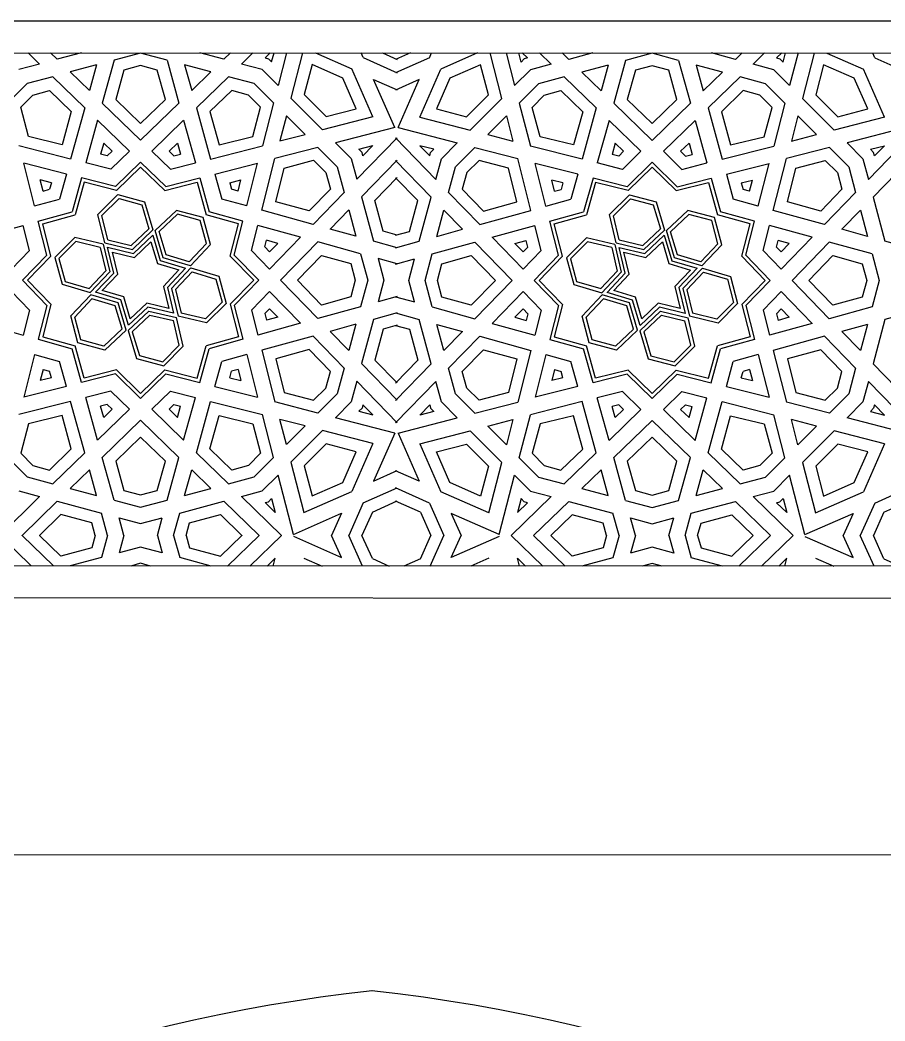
# Model space of a CAD drawing. Header units: inches. Extents: x 13054 to 48691, y 5623 to 20391.
# Drawn here: x 48401.48 to 48414.96, y 18873.44 to 18889.05 of the extents above; entities that cross this region are included whole.
import ezdxf

# ---------------------------------------------------------------- set-up
doc = ezdxf.new("R2010")
doc.units = ezdxf.units.IN
doc.header["$MEASUREMENT"] = 0

msp = doc.modelspace()

# ---------------------------------------------------------------- linework, layer by layer
at = {"transparency": 33554483}
for p, q in [((48359.01, 18889.046), (48454.949, 18889.021)), ((48359.51, 18888.546), (48454.449, 18888.521)), ((48401.604, 18888.535), (48401.784, 18888.36)), ((48401.955, 18888.535), (48402.058, 18888.434)), ((48402.434, 18888.534), (48402.058, 18888.434)), ((48402.945, 18888.419), (48402.76, 18887.752)), ((48403.358, 18888.529), (48402.945, 18888.419)), ((48403.77, 18888.419), (48403.358, 18888.529)), ((48403.77, 18888.419), (48403.955, 18887.752)), ((48404.657, 18888.434), (48404.283, 18888.534)), ((48404.76, 18888.534), (48404.657, 18888.434)), ((48405.11, 18888.534), (48404.932, 18888.36)), ((48405.38, 18888.534), (48405.3, 18888.456)), ((48405.3, 18888.456), (48405.351, 18888.442)), ((48405.351, 18888.442), (48405.401, 18888.392)), ((48405.401, 18888.392), (48405.438, 18888.534)), ((48405.632, 18888.534), (48405.501, 18888.027)), ((48405.884, 18888.534), (48405.701, 18887.827)), ((48406.082, 18888.534), (48406.652, 18888.283)), ((48406.829, 18888.461), (48406.797, 18888.533)), ((48406.829, 18888.461), (48407.358, 18888.224)), ((48407.127, 18888.533), (48407.358, 18888.43)), ((48407.568, 18888.533), (48407.332, 18888.428)), ((48407.861, 18888.458), (48407.332, 18888.222)), ((48407.861, 18888.458), (48407.894, 18888.533)), ((48408.611, 18888.533), (48408.039, 18888.281)), ((48408.989, 18887.825), (48408.806, 18888.533)), ((48409.058, 18888.533), (48409.189, 18888.025)), ((48409.289, 18888.39), (48409.252, 18888.533)), ((48409.339, 18888.44), (48409.289, 18888.39)), ((48409.309, 18888.533), (48409.39, 18888.454)), ((48409.39, 18888.454), (48409.339, 18888.44)), ((48409.579, 18888.533), (48409.759, 18888.358)), ((48409.929, 18888.532), (48410.033, 18888.432)), ((48410.409, 18888.532), (48410.033, 18888.432)), ((48410.92, 18888.417), (48410.735, 18887.749)), ((48411.332, 18888.527), (48410.92, 18888.417)), ((48411.745, 18888.417), (48411.332, 18888.527)), ((48411.745, 18888.417), (48411.93, 18887.749)), ((48412.632, 18888.432), (48412.258, 18888.532)), ((48412.735, 18888.532), (48412.632, 18888.432)), ((48413.085, 18888.532), (48412.906, 18888.358)), ((48413.354, 18888.532), (48413.274, 18888.454)), ((48413.274, 18888.454), (48413.326, 18888.44)), ((48413.326, 18888.44), (48413.376, 18888.39)), ((48413.376, 18888.39), (48413.413, 18888.532)), ((48413.607, 18888.532), (48413.475, 18888.025)), ((48413.859, 18888.531), (48413.676, 18887.825)), ((48414.057, 18888.531), (48414.626, 18888.281)), ((48414.804, 18888.458), (48414.771, 18888.531)), ((48414.804, 18888.458), (48415.332, 18888.222)), ((48401.784, 18888.36), (48401.461, 18888.274)), ((48402.672, 18888.345), (48402.262, 18888.236)), ((48402.262, 18888.236), (48402.561, 18887.945)), ((48402.672, 18888.345), (48402.561, 18887.945)), ((48403.098, 18888.265), (48402.971, 18887.809)), ((48403.358, 18888.335), (48403.098, 18888.265)), ((48403.618, 18888.265), (48403.358, 18888.335)), ((48403.744, 18887.809), (48403.618, 18888.265)), ((48404.453, 18888.236), (48404.044, 18888.345)), ((48404.044, 18888.345), (48404.155, 18887.945)), ((48404.453, 18888.236), (48404.155, 18887.945)), ((48405.254, 18888.274), (48404.932, 18888.36)), ((48405.501, 18888.027), (48405.254, 18888.274)), ((48406.031, 18888.351), (48405.91, 18887.884)), ((48406.509, 18888.141), (48406.031, 18888.351)), ((48406.98, 18887.536), (48406.652, 18888.283)), ((48407.71, 18887.534), (48408.039, 18888.281)), ((48408.659, 18888.349), (48408.181, 18888.138)), ((48408.78, 18887.882), (48408.659, 18888.349)), ((48409.436, 18888.272), (48409.189, 18888.025)), ((48409.759, 18888.358), (48409.436, 18888.272)), ((48410.646, 18888.343), (48410.237, 18888.234)), ((48410.237, 18888.234), (48410.536, 18887.943)), ((48410.646, 18888.343), (48410.536, 18887.943)), ((48411.072, 18888.263), (48410.946, 18887.807)), ((48411.332, 18888.333), (48411.072, 18888.263)), ((48411.593, 18888.263), (48411.332, 18888.333)), ((48411.719, 18887.807), (48411.593, 18888.263)), ((48412.428, 18888.234), (48412.019, 18888.343)), ((48412.019, 18888.343), (48412.129, 18887.943)), ((48412.428, 18888.234), (48412.129, 18887.943)), ((48413.229, 18888.272), (48412.906, 18888.358)), ((48413.475, 18888.025), (48413.229, 18888.272)), ((48414.005, 18888.349), (48413.884, 18887.882)), ((48414.484, 18888.138), (48414.005, 18888.349)), ((48414.955, 18887.534), (48414.626, 18888.281)), ((48401.988, 18888.162), (48401.588, 18888.055)), ((48401.988, 18888.162), (48402.487, 18887.677)), ((48404.728, 18888.162), (48404.229, 18887.677)), ((48405.128, 18888.055), (48404.728, 18888.162)), ((48406.72, 18887.662), (48406.509, 18888.141)), ((48406.99, 18888.121), (48407.358, 18887.957)), ((48407.32, 18887.371), (48406.99, 18888.121)), ((48407.701, 18888.119), (48407.332, 18887.955)), ((48407.371, 18887.369), (48407.701, 18888.119)), ((48408.181, 18888.138), (48407.971, 18887.66)), ((48409.962, 18888.16), (48409.562, 18888.053)), ((48409.962, 18888.16), (48410.461, 18887.675)), ((48412.703, 18888.16), (48412.204, 18887.675)), ((48413.102, 18888.053), (48412.703, 18888.16)), ((48414.694, 18887.66), (48414.484, 18888.138)), ((48401.588, 18888.055), (48401.286, 18887.753)), ((48401.677, 18887.877), (48401.936, 18887.949)), ((48401.936, 18887.949), (48402.277, 18887.62)), ((48404.779, 18887.949), (48404.439, 18887.62)), ((48405.039, 18887.877), (48404.779, 18887.949)), ((48405.43, 18887.753), (48405.128, 18888.055)), ((48409.562, 18888.053), (48409.26, 18887.751)), ((48409.651, 18887.875), (48409.911, 18887.947)), ((48409.911, 18887.947), (48410.251, 18887.617)), ((48412.754, 18887.947), (48412.414, 18887.617)), ((48413.014, 18887.875), (48412.754, 18887.947)), ((48413.404, 18887.751), (48413.102, 18888.053)), ((48401.488, 18887.685), (48401.677, 18887.877)), ((48402.971, 18887.809), (48403.358, 18887.433)), ((48403.358, 18887.433), (48403.744, 18887.809)), ((48405.228, 18887.685), (48405.039, 18887.877)), ((48406.196, 18887.332), (48405.701, 18887.827)), ((48405.91, 18887.884), (48406.252, 18887.541)), ((48408.438, 18887.539), (48408.78, 18887.882)), ((48408.495, 18887.33), (48408.989, 18887.825)), ((48409.462, 18887.683), (48409.651, 18887.875)), ((48410.946, 18887.807), (48411.332, 18887.431)), ((48411.332, 18887.431), (48411.719, 18887.807)), ((48413.203, 18887.683), (48413.014, 18887.875)), ((48414.17, 18887.33), (48413.676, 18887.825)), ((48413.884, 18887.882), (48414.227, 18887.539)), ((48401.61, 18887.228), (48401.488, 18887.685)), ((48402.277, 18887.62), (48402.134, 18887.1)), ((48402.487, 18887.677), (48402.265, 18886.879)), ((48402.76, 18887.752), (48403.358, 18887.171)), ((48403.955, 18887.752), (48403.358, 18887.171)), ((48404.229, 18887.677), (48404.45, 18886.879)), ((48404.439, 18887.62), (48404.582, 18887.1)), ((48405.106, 18887.228), (48405.228, 18887.685)), ((48405.43, 18887.753), (48405.256, 18887.083)), ((48406.252, 18887.541), (48406.72, 18887.662)), ((48407.971, 18887.66), (48408.438, 18887.539)), ((48409.26, 18887.751), (48409.434, 18887.081)), ((48409.585, 18887.226), (48409.462, 18887.683)), ((48410.251, 18887.617), (48410.108, 18887.098)), ((48410.461, 18887.675), (48410.24, 18886.877)), ((48410.735, 18887.749), (48411.332, 18887.169)), ((48411.93, 18887.749), (48411.332, 18887.169)), ((48412.204, 18887.675), (48412.425, 18886.877)), ((48412.414, 18887.617), (48412.557, 18887.098)), ((48413.08, 18887.226), (48413.203, 18887.683)), ((48413.404, 18887.751), (48413.231, 18887.081)), ((48414.227, 18887.539), (48414.694, 18887.66)), ((48402.686, 18887.483), (48402.502, 18886.819)), ((48402.686, 18887.483), (48403.183, 18887.001)), ((48404.029, 18887.483), (48403.533, 18887.001)), ((48404.029, 18887.483), (48404.213, 18886.819)), ((48405.63, 18887.553), (48405.528, 18887.16)), ((48405.921, 18887.261), (48405.63, 18887.553)), ((48406.98, 18887.536), (48406.196, 18887.332)), ((48407.71, 18887.534), (48408.495, 18887.33)), ((48408.769, 18887.259), (48409.06, 18887.551)), ((48409.06, 18887.551), (48409.162, 18887.158)), ((48410.661, 18887.481), (48410.477, 18886.817)), ((48410.661, 18887.481), (48411.157, 18886.999)), ((48412.004, 18887.481), (48411.508, 18886.999)), ((48412.004, 18887.481), (48412.188, 18886.817)), ((48413.605, 18887.551), (48413.503, 18887.158)), ((48413.896, 18887.259), (48413.605, 18887.551)), ((48414.955, 18887.534), (48414.17, 18887.33)), ((48407.32, 18887.371), (48406.396, 18887.132)), ((48407.371, 18887.369), (48408.294, 18887.13)), ((48415.294, 18887.369), (48414.371, 18887.13)), ((48402.134, 18887.1), (48401.61, 18887.228)), ((48404.582, 18887.1), (48405.106, 18887.228)), ((48405.528, 18887.16), (48405.921, 18887.261)), ((48407.358, 18887.21), (48406.729, 18886.563)), ((48407.332, 18887.208), (48407.961, 18886.561)), ((48408.769, 18887.259), (48409.162, 18887.158)), ((48410.108, 18887.098), (48409.585, 18887.226)), ((48412.557, 18887.098), (48413.08, 18887.226)), ((48413.503, 18887.158), (48413.896, 18887.259)), ((48415.332, 18887.208), (48414.704, 18886.561)), ((48402.265, 18886.879), (48401.459, 18887.083)), ((48402.783, 18887.128), (48402.734, 18886.954)), ((48402.783, 18887.128), (48402.913, 18887.001)), ((48402.913, 18887.001), (48402.838, 18886.928)), ((48403.183, 18887.001), (48402.894, 18886.72)), ((48403.533, 18887.001), (48403.822, 18886.72)), ((48403.933, 18887.128), (48403.802, 18887.001)), ((48403.802, 18887.001), (48403.877, 18886.928)), ((48403.933, 18887.128), (48403.981, 18886.954)), ((48404.45, 18886.879), (48405.256, 18887.083)), ((48406.122, 18887.061), (48405.451, 18886.888)), ((48406.122, 18887.061), (48406.424, 18886.759)), ((48406.396, 18887.132), (48406.642, 18886.886)), ((48406.761, 18887.033), (48406.978, 18887.089)), ((48406.811, 18886.983), (48406.761, 18887.033)), ((48406.825, 18886.931), (48406.811, 18886.983)), ((48406.978, 18887.089), (48406.825, 18886.931)), ((48407.929, 18887.031), (48407.712, 18887.087)), ((48407.712, 18887.087), (48407.866, 18886.929)), ((48407.866, 18886.929), (48407.879, 18886.981)), ((48407.879, 18886.981), (48407.929, 18887.031)), ((48408.048, 18886.883), (48408.294, 18887.13)), ((48408.267, 18886.757), (48408.569, 18887.059)), ((48408.569, 18887.059), (48409.239, 18886.885)), ((48410.24, 18886.877), (48409.434, 18887.081)), ((48410.757, 18887.126), (48410.709, 18886.952)), ((48410.757, 18887.126), (48410.888, 18886.999)), ((48410.888, 18886.999), (48410.813, 18886.926)), ((48411.157, 18886.999), (48410.869, 18886.718)), ((48411.508, 18886.999), (48411.796, 18886.718)), ((48411.908, 18887.126), (48411.777, 18886.999)), ((48411.777, 18886.999), (48411.852, 18886.926)), ((48411.908, 18887.126), (48411.956, 18886.952)), ((48412.425, 18886.877), (48413.231, 18887.081)), ((48414.096, 18887.059), (48413.426, 18886.885)), ((48414.096, 18887.059), (48414.398, 18886.757)), ((48414.371, 18887.13), (48414.617, 18886.883)), ((48414.736, 18887.031), (48414.953, 18887.087)), ((48414.786, 18886.981), (48414.736, 18887.031)), ((48414.799, 18886.929), (48414.786, 18886.981)), ((48414.953, 18887.087), (48414.799, 18886.929)), ((48402.838, 18886.928), (48402.734, 18886.954)), ((48403.358, 18886.831), (48402.966, 18886.45)), ((48403.358, 18886.831), (48403.749, 18886.45)), ((48403.877, 18886.928), (48403.981, 18886.954)), ((48405.248, 18886.081), (48405.451, 18886.888)), ((48405.596, 18886.737), (48406.054, 18886.859)), ((48406.054, 18886.859), (48406.246, 18886.67)), ((48406.642, 18886.886), (48406.729, 18886.563)), ((48407.358, 18886.86), (48406.802, 18886.289)), ((48407.332, 18886.858), (48407.888, 18886.286)), ((48407.961, 18886.561), (48408.048, 18886.883)), ((48408.636, 18886.857), (48408.444, 18886.668)), ((48409.094, 18886.735), (48408.636, 18886.857)), ((48409.443, 18886.079), (48409.239, 18886.885)), ((48410.813, 18886.926), (48410.709, 18886.952)), ((48411.332, 18886.829), (48410.941, 18886.448)), ((48411.332, 18886.829), (48411.724, 18886.448)), ((48411.852, 18886.926), (48411.956, 18886.952)), ((48413.222, 18886.079), (48413.426, 18886.885)), ((48413.571, 18886.735), (48414.029, 18886.857)), ((48414.029, 18886.857), (48414.221, 18886.668)), ((48414.617, 18886.883), (48414.704, 18886.561)), ((48415.332, 18886.858), (48414.777, 18886.286)), ((48401.703, 18886.147), (48401.535, 18886.812)), ((48402.2, 18886.644), (48401.535, 18886.812)), ((48402.894, 18886.72), (48402.502, 18886.819)), ((48403.358, 18886.752), (48402.983, 18886.388)), ((48403.358, 18886.752), (48403.733, 18886.388)), ((48403.822, 18886.72), (48404.213, 18886.819)), ((48404.515, 18886.644), (48405.18, 18886.812)), ((48405.012, 18886.147), (48405.18, 18886.812)), ((48405.468, 18886.213), (48405.596, 18886.737)), ((48406.246, 18886.67), (48406.318, 18886.411)), ((48406.424, 18886.759), (48406.531, 18886.359)), ((48408.159, 18886.357), (48408.267, 18886.757)), ((48408.444, 18886.668), (48408.373, 18886.409)), ((48409.222, 18886.211), (48409.094, 18886.735)), ((48409.678, 18886.145), (48409.51, 18886.81)), ((48410.175, 18886.642), (48409.51, 18886.81)), ((48410.869, 18886.718), (48410.477, 18886.817)), ((48411.332, 18886.75), (48410.958, 18886.386)), ((48411.332, 18886.75), (48411.707, 18886.386)), ((48411.796, 18886.718), (48412.188, 18886.817)), ((48412.49, 18886.642), (48413.155, 18886.81)), ((48412.987, 18886.145), (48413.155, 18886.81)), ((48413.443, 18886.211), (48413.571, 18886.735)), ((48414.221, 18886.668), (48414.292, 18886.409)), ((48414.398, 18886.757), (48414.505, 18886.357)), ((48401.838, 18886.379), (48401.794, 18886.553)), ((48401.968, 18886.509), (48401.794, 18886.553)), ((48402.2, 18886.644), (48402.092, 18886.255)), ((48402.437, 18886.584), (48402.291, 18886.056)), ((48402.477, 18886.516), (48402.337, 18886.01)), ((48402.966, 18886.45), (48402.437, 18886.584)), ((48402.983, 18886.388), (48402.477, 18886.516)), ((48403.733, 18886.388), (48404.239, 18886.516)), ((48403.749, 18886.45), (48404.279, 18886.584)), ((48404.239, 18886.516), (48404.379, 18886.01)), ((48404.279, 18886.584), (48404.425, 18886.056)), ((48404.515, 18886.644), (48404.623, 18886.255)), ((48404.748, 18886.509), (48404.921, 18886.553)), ((48404.877, 18886.379), (48404.921, 18886.553)), ((48407.011, 18886.234), (48407.358, 18886.591)), ((48407.679, 18886.232), (48407.332, 18886.588)), ((48409.813, 18886.377), (48409.769, 18886.551)), ((48409.943, 18886.507), (48409.769, 18886.551)), ((48410.175, 18886.642), (48410.067, 18886.252)), ((48410.412, 18886.582), (48410.265, 18886.054)), ((48410.451, 18886.514), (48410.311, 18886.008)), ((48410.941, 18886.448), (48410.412, 18886.582)), ((48410.958, 18886.386), (48410.451, 18886.514)), ((48411.707, 18886.386), (48412.214, 18886.514)), ((48411.724, 18886.448), (48412.253, 18886.582)), ((48412.214, 18886.514), (48412.354, 18886.008)), ((48412.253, 18886.582), (48412.399, 18886.054)), ((48412.49, 18886.642), (48412.598, 18886.252)), ((48412.722, 18886.507), (48412.896, 18886.551)), ((48412.852, 18886.377), (48412.896, 18886.551)), ((48401.838, 18886.379), (48401.94, 18886.407)), ((48401.968, 18886.509), (48401.94, 18886.407)), ((48404.748, 18886.509), (48404.776, 18886.407)), ((48404.877, 18886.379), (48404.776, 18886.407)), ((48406.318, 18886.411), (48405.988, 18886.07)), ((48406.531, 18886.359), (48406.046, 18885.86)), ((48408.159, 18886.357), (48408.644, 18885.858)), ((48408.373, 18886.409), (48408.702, 18886.068)), ((48409.813, 18886.377), (48409.915, 18886.405)), ((48409.943, 18886.507), (48409.915, 18886.405)), ((48412.722, 18886.507), (48412.75, 18886.405)), ((48412.852, 18886.377), (48412.75, 18886.405)), ((48414.292, 18886.409), (48413.963, 18886.068)), ((48414.505, 18886.357), (48414.021, 18885.858)), ((48401.703, 18886.147), (48402.092, 18886.255)), ((48402.693, 18886.015), (48403.004, 18886.325)), ((48402.755, 18885.997), (48403.021, 18886.262)), ((48403.004, 18886.325), (48403.421, 18886.212)), ((48403.021, 18886.262), (48403.376, 18886.166)), ((48403.421, 18886.212), (48403.551, 18885.774)), ((48405.012, 18886.147), (48404.623, 18886.255)), ((48405.988, 18886.07), (48405.468, 18886.213)), ((48406.802, 18886.289), (48406.987, 18885.6)), ((48407.141, 18885.752), (48407.011, 18886.234)), ((48407.55, 18885.75), (48407.679, 18886.232)), ((48407.703, 18885.598), (48407.888, 18886.286)), ((48408.702, 18886.068), (48409.222, 18886.211)), ((48409.678, 18886.145), (48410.067, 18886.252)), ((48410.667, 18886.013), (48410.979, 18886.323)), ((48410.729, 18885.995), (48410.995, 18886.26)), ((48410.979, 18886.323), (48411.395, 18886.21)), ((48410.995, 18886.26), (48411.35, 18886.163)), ((48411.395, 18886.21), (48411.526, 18885.772)), ((48412.987, 18886.145), (48412.598, 18886.252)), ((48413.963, 18886.068), (48413.443, 18886.211)), ((48414.777, 18886.286), (48414.962, 18885.598)), ((48401.763, 18885.91), (48402.291, 18886.056)), ((48403.376, 18886.166), (48403.487, 18885.791)), ((48403.915, 18886.079), (48403.583, 18885.765)), ((48404.332, 18885.969), (48403.915, 18886.079)), ((48404.953, 18885.91), (48404.425, 18886.056)), ((48406.046, 18885.86), (48405.248, 18886.081)), ((48406.604, 18886.085), (48406.314, 18885.786)), ((48406.604, 18886.085), (48406.714, 18885.675)), ((48407.976, 18885.673), (48408.086, 18886.083)), ((48408.086, 18886.083), (48408.376, 18885.784)), ((48408.644, 18885.858), (48409.443, 18886.079)), ((48409.738, 18885.908), (48410.265, 18886.054)), ((48411.35, 18886.163), (48411.462, 18885.789)), ((48411.889, 18886.077), (48411.558, 18885.763)), ((48412.306, 18885.967), (48411.889, 18886.077)), ((48412.927, 18885.908), (48412.399, 18886.054)), ((48414.021, 18885.858), (48413.222, 18886.079)), ((48414.579, 18886.083), (48414.289, 18885.784)), ((48414.579, 18886.083), (48414.689, 18885.673)), ((48401.897, 18885.381), (48401.763, 18885.91)), ((48401.831, 18885.87), (48402.337, 18886.01)), ((48402.798, 18885.572), (48402.693, 18886.015)), ((48402.845, 18885.619), (48402.755, 18885.997)), ((48403.931, 18886.017), (48403.647, 18885.748)), ((48404.286, 18885.923), (48403.931, 18886.017)), ((48404.384, 18885.561), (48404.286, 18885.923)), ((48404.447, 18885.545), (48404.332, 18885.969)), ((48404.884, 18885.87), (48404.379, 18886.01)), ((48404.819, 18885.381), (48404.953, 18885.91)), ((48409.871, 18885.379), (48409.738, 18885.908)), ((48409.806, 18885.868), (48410.311, 18886.008)), ((48410.773, 18885.57), (48410.667, 18886.013)), ((48410.82, 18885.617), (48410.729, 18885.995)), ((48411.905, 18886.015), (48411.621, 18885.746)), ((48412.261, 18885.921), (48411.905, 18886.015)), ((48412.359, 18885.558), (48412.261, 18885.921)), ((48412.421, 18885.543), (48412.306, 18885.967)), ((48412.859, 18885.868), (48412.354, 18886.008)), ((48412.793, 18885.379), (48412.927, 18885.908)), ((48400.864, 18885.661), (48401.528, 18885.845)), ((48401.627, 18885.453), (48401.528, 18885.845)), ((48401.959, 18885.364), (48401.831, 18885.87)), ((48403.213, 18885.531), (48403.487, 18885.791)), ((48403.229, 18885.469), (48403.551, 18885.774)), ((48403.709, 18885.341), (48403.583, 18885.765)), ((48403.755, 18885.386), (48403.647, 18885.748)), ((48404.756, 18885.364), (48404.884, 18885.87)), ((48405.089, 18885.453), (48405.188, 18885.845)), ((48405.852, 18885.661), (48405.188, 18885.845)), ((48406.714, 18885.675), (48406.314, 18885.786)), ((48407.358, 18885.692), (48407.141, 18885.752)), ((48407.332, 18885.69), (48407.55, 18885.75)), ((48407.976, 18885.673), (48408.376, 18885.784)), ((48408.838, 18885.659), (48409.502, 18885.843)), ((48409.601, 18885.451), (48409.502, 18885.843)), ((48409.934, 18885.362), (48409.806, 18885.868)), ((48411.187, 18885.529), (48411.462, 18885.789)), ((48411.204, 18885.467), (48411.526, 18885.772)), ((48411.684, 18885.339), (48411.558, 18885.763)), ((48411.729, 18885.384), (48411.621, 18885.746)), ((48412.731, 18885.362), (48412.859, 18885.868)), ((48413.064, 18885.451), (48413.163, 18885.843)), ((48413.827, 18885.659), (48413.163, 18885.843)), ((48414.689, 18885.673), (48414.289, 18885.784)), ((48402.332, 18885.654), (48402.022, 18885.343)), ((48402.35, 18885.592), (48402.085, 18885.326)), ((48402.775, 18885.549), (48402.332, 18885.654)), ((48402.728, 18885.502), (48402.35, 18885.592)), ((48402.845, 18885.619), (48403.213, 18885.531)), ((48403.246, 18885.408), (48403.546, 18885.692)), ((48403.262, 18885.346), (48403.518, 18885.588)), ((48403.518, 18885.588), (48403.619, 18885.25)), ((48403.546, 18885.692), (48403.664, 18885.295)), ((48405.297, 18885.509), (48405.323, 18885.612)), ((48405.496, 18885.564), (48405.323, 18885.612)), ((48405.852, 18885.661), (48405.369, 18885.164)), ((48406.12, 18885.586), (48405.54, 18884.989)), ((48406.787, 18885.402), (48406.12, 18885.586)), ((48407.358, 18885.497), (48406.987, 18885.6)), ((48407.332, 18885.495), (48407.703, 18885.598)), ((48407.903, 18885.399), (48408.57, 18885.584)), ((48408.57, 18885.584), (48409.151, 18884.987)), ((48408.838, 18885.659), (48409.321, 18885.162)), ((48409.194, 18885.562), (48409.367, 18885.61)), ((48409.394, 18885.507), (48409.367, 18885.61)), ((48410.307, 18885.652), (48409.997, 18885.341)), ((48410.324, 18885.59), (48410.06, 18885.324)), ((48410.749, 18885.547), (48410.307, 18885.652)), ((48410.703, 18885.5), (48410.324, 18885.59)), ((48410.82, 18885.617), (48411.187, 18885.529)), ((48411.22, 18885.405), (48411.521, 18885.69)), ((48411.237, 18885.344), (48411.493, 18885.586)), ((48411.493, 18885.586), (48411.593, 18885.248)), ((48411.521, 18885.69), (48411.639, 18885.293)), ((48413.271, 18885.507), (48413.298, 18885.61)), ((48413.471, 18885.562), (48413.298, 18885.61)), ((48413.827, 18885.659), (48413.344, 18885.162)), ((48414.095, 18885.584), (48413.514, 18884.987)), ((48414.762, 18885.399), (48414.095, 18885.584)), ((48415.332, 18885.495), (48414.962, 18885.598)), ((48401.346, 18885.164), (48401.627, 18885.453)), ((48402.728, 18885.502), (48402.816, 18885.134)), ((48402.775, 18885.549), (48402.878, 18885.118)), ((48402.798, 18885.572), (48403.229, 18885.469)), ((48402.843, 18885.503), (48403.246, 18885.408)), ((48402.939, 18885.101), (48402.843, 18885.503)), ((48402.92, 18885.427), (48403.262, 18885.346)), ((48403.001, 18885.085), (48402.92, 18885.427)), ((48404.117, 18885.278), (48404.384, 18885.561)), ((48404.134, 18885.214), (48404.447, 18885.545)), ((48405.369, 18885.164), (48405.089, 18885.453)), ((48405.369, 18885.434), (48405.297, 18885.509)), ((48405.496, 18885.564), (48405.369, 18885.434)), ((48409.194, 18885.562), (48409.321, 18885.432)), ((48409.321, 18885.432), (48409.394, 18885.507)), ((48409.321, 18885.162), (48409.601, 18885.451)), ((48410.703, 18885.5), (48410.79, 18885.132)), ((48410.749, 18885.547), (48410.852, 18885.116)), ((48410.773, 18885.57), (48411.204, 18885.467)), ((48410.818, 18885.501), (48411.22, 18885.405)), ((48410.914, 18885.099), (48410.818, 18885.501)), ((48410.894, 18885.425), (48411.237, 18885.344)), ((48410.976, 18885.083), (48410.894, 18885.425)), ((48412.092, 18885.276), (48412.359, 18885.558)), ((48412.109, 18885.212), (48412.421, 18885.543)), ((48413.344, 18885.162), (48413.064, 18885.451)), ((48413.344, 18885.432), (48413.271, 18885.507)), ((48413.471, 18885.562), (48413.344, 18885.432)), ((48401.516, 18884.989), (48401.897, 18885.381)), ((48401.595, 18884.989), (48401.959, 18885.364)), ((48402.022, 18885.343), (48402.135, 18884.926)), ((48402.085, 18885.326), (48402.181, 18884.971)), ((48403.664, 18885.295), (48404.06, 18885.177)), ((48404.134, 18885.214), (48403.709, 18885.341)), ((48404.117, 18885.278), (48403.755, 18885.386)), ((48405.121, 18884.989), (48404.756, 18885.364)), ((48405.199, 18884.989), (48404.819, 18885.381)), ((48405.802, 18884.989), (48406.177, 18885.376)), ((48406.177, 18885.376), (48406.634, 18885.249)), ((48406.787, 18885.402), (48406.898, 18884.989)), ((48407.06, 18885.326), (48407.151, 18884.989)), ((48407.358, 18885.244), (48407.06, 18885.326)), ((48407.332, 18885.241), (48407.63, 18885.324)), ((48407.54, 18884.987), (48407.63, 18885.324)), ((48407.792, 18884.987), (48407.903, 18885.399)), ((48408.056, 18885.247), (48408.513, 18885.374)), ((48408.513, 18885.374), (48408.889, 18884.987)), ((48409.491, 18884.987), (48409.871, 18885.379)), ((48409.57, 18884.987), (48409.934, 18885.362)), ((48409.997, 18885.341), (48410.11, 18884.924)), ((48410.06, 18885.324), (48410.156, 18884.969)), ((48411.639, 18885.293), (48412.035, 18885.175)), ((48412.109, 18885.212), (48411.684, 18885.339)), ((48412.092, 18885.276), (48411.729, 18885.384)), ((48413.095, 18884.987), (48412.731, 18885.362)), ((48413.174, 18884.987), (48412.793, 18885.379)), ((48413.776, 18884.987), (48414.152, 18885.374)), ((48414.152, 18885.374), (48414.608, 18885.247)), ((48414.762, 18885.399), (48414.873, 18884.987)), ((48402.816, 18885.134), (48402.556, 18884.86)), ((48402.878, 18885.118), (48402.573, 18884.796)), ((48403.619, 18885.25), (48403.956, 18885.15)), ((48403.956, 18885.15), (48403.714, 18884.894)), ((48404.06, 18885.177), (48403.776, 18884.877)), ((48404.143, 18885.182), (48403.838, 18884.86)), ((48404.16, 18885.118), (48403.9, 18884.844)), ((48404.143, 18885.182), (48404.579, 18885.052)), ((48404.16, 18885.118), (48404.532, 18885.008)), ((48406.634, 18885.249), (48406.703, 18884.989)), ((48407.987, 18884.987), (48408.056, 18885.247)), ((48410.79, 18885.132), (48410.531, 18884.858)), ((48410.852, 18885.116), (48410.548, 18884.794)), ((48411.593, 18885.248), (48411.931, 18885.147)), ((48411.931, 18885.147), (48411.689, 18884.892)), ((48412.035, 18885.175), (48411.751, 18884.875)), ((48412.117, 18885.18), (48411.813, 18884.858)), ((48412.134, 18885.116), (48411.875, 18884.842)), ((48412.117, 18885.18), (48412.553, 18885.05)), ((48412.134, 18885.116), (48412.507, 18885.005)), ((48414.608, 18885.247), (48414.678, 18884.987)), ((48401.516, 18884.989), (48401.897, 18884.598)), ((48401.595, 18884.989), (48401.959, 18884.614)), ((48402.181, 18884.971), (48402.556, 18884.86)), ((48402.655, 18884.801), (48402.939, 18885.101)), ((48402.759, 18884.829), (48403.001, 18885.085)), ((48404.532, 18885.008), (48404.628, 18884.645)), ((48404.579, 18885.052), (48404.691, 18884.628)), ((48405.121, 18884.989), (48404.756, 18884.614)), ((48405.199, 18884.989), (48404.819, 18884.598)), ((48406.12, 18884.392), (48405.54, 18884.989)), ((48406.177, 18884.603), (48405.802, 18884.989)), ((48406.703, 18884.989), (48406.634, 18884.729)), ((48406.898, 18884.989), (48406.787, 18884.577)), ((48407.151, 18884.989), (48407.06, 18884.652)), ((48407.63, 18884.65), (48407.54, 18884.987)), ((48407.903, 18884.575), (48407.792, 18884.987)), ((48408.056, 18884.727), (48407.987, 18884.987)), ((48408.889, 18884.987), (48408.513, 18884.6)), ((48408.57, 18884.39), (48409.151, 18884.987)), ((48409.491, 18884.987), (48409.871, 18884.596)), ((48409.57, 18884.987), (48409.934, 18884.612)), ((48410.156, 18884.969), (48410.531, 18884.858)), ((48410.63, 18884.799), (48410.914, 18885.099)), ((48410.734, 18884.827), (48410.976, 18885.083)), ((48412.507, 18885.005), (48412.603, 18884.643)), ((48412.553, 18885.05), (48412.666, 18884.626)), ((48413.095, 18884.987), (48412.731, 18884.612)), ((48413.174, 18884.987), (48412.793, 18884.596)), ((48414.095, 18884.39), (48413.514, 18884.987)), ((48414.152, 18884.6), (48413.776, 18884.987)), ((48414.678, 18884.987), (48414.608, 18884.727)), ((48414.873, 18884.987), (48414.762, 18884.575)), ((48401.346, 18884.814), (48401.627, 18884.525)), ((48402.135, 18884.926), (48402.573, 18884.796)), ((48403.052, 18884.683), (48402.655, 18884.801)), ((48403.097, 18884.728), (48402.759, 18884.829)), ((48403.714, 18884.894), (48403.796, 18884.551)), ((48403.776, 18884.877), (48403.872, 18884.475)), ((48403.838, 18884.86), (48403.941, 18884.429)), ((48403.9, 18884.844), (48403.988, 18884.476)), ((48405.369, 18884.814), (48405.089, 18884.525)), ((48405.852, 18884.318), (48405.369, 18884.814)), ((48408.838, 18884.315), (48409.321, 18884.812)), ((48409.321, 18884.812), (48409.601, 18884.523)), ((48410.11, 18884.924), (48410.548, 18884.794)), ((48411.026, 18884.681), (48410.63, 18884.799)), ((48411.071, 18884.726), (48410.734, 18884.827)), ((48411.689, 18884.892), (48411.771, 18884.549)), ((48411.751, 18884.875), (48411.847, 18884.473)), ((48411.813, 18884.858), (48411.916, 18884.427)), ((48411.875, 18884.842), (48411.962, 18884.474)), ((48413.344, 18884.812), (48413.064, 18884.523)), ((48413.827, 18884.315), (48413.344, 18884.812)), ((48402.268, 18884.432), (48402.582, 18884.764)), ((48402.33, 18884.416), (48402.599, 18884.7)), ((48403.006, 18884.638), (48402.582, 18884.764)), ((48402.961, 18884.592), (48402.599, 18884.7)), ((48403.133, 18884.213), (48403.006, 18884.638)), ((48403.17, 18884.287), (48403.052, 18884.683)), ((48403.197, 18884.39), (48403.097, 18884.728)), ((48404.628, 18884.645), (48404.368, 18884.386)), ((48406.634, 18884.729), (48406.177, 18884.603)), ((48407.358, 18884.735), (48407.06, 18884.652)), ((48407.332, 18884.733), (48407.63, 18884.65)), ((48408.513, 18884.6), (48408.056, 18884.727)), ((48410.242, 18884.43), (48410.556, 18884.762)), ((48410.305, 18884.414), (48410.573, 18884.698)), ((48410.981, 18884.635), (48410.556, 18884.762)), ((48410.936, 18884.59), (48410.573, 18884.698)), ((48411.144, 18884.284), (48411.026, 18884.681)), ((48411.172, 18884.388), (48411.071, 18884.726)), ((48412.603, 18884.643), (48412.342, 18884.383)), ((48414.608, 18884.727), (48414.152, 18884.6)), ((48401.627, 18884.525), (48401.528, 18884.134)), ((48401.897, 18884.598), (48401.763, 18884.068)), ((48401.959, 18884.614), (48401.831, 18884.108)), ((48403.069, 18884.23), (48402.961, 18884.592)), ((48403.165, 18884.204), (48403.486, 18884.509)), ((48403.47, 18884.571), (48403.17, 18884.287)), ((48403.453, 18884.633), (48403.197, 18884.39)), ((48403.796, 18884.551), (48403.453, 18884.633)), ((48403.872, 18884.475), (48403.47, 18884.571)), ((48403.486, 18884.509), (48403.917, 18884.406)), ((48404.691, 18884.628), (48404.385, 18884.323)), ((48404.756, 18884.614), (48404.884, 18884.108)), ((48404.819, 18884.598), (48404.953, 18884.068)), ((48405.089, 18884.525), (48405.188, 18884.134)), ((48405.369, 18884.545), (48405.297, 18884.47)), ((48405.496, 18884.414), (48405.369, 18884.545)), ((48406.787, 18884.577), (48406.12, 18884.392)), ((48407.358, 18884.481), (48406.987, 18884.379)), ((48407.903, 18884.575), (48408.57, 18884.39)), ((48409.194, 18884.412), (48409.321, 18884.542)), ((48409.321, 18884.542), (48409.394, 18884.468)), ((48409.601, 18884.523), (48409.502, 18884.131)), ((48409.871, 18884.596), (48409.738, 18884.066)), ((48409.934, 18884.612), (48409.806, 18884.106)), ((48411.043, 18884.228), (48410.936, 18884.59)), ((48411.107, 18884.211), (48410.981, 18884.635)), ((48411.139, 18884.202), (48411.461, 18884.507)), ((48411.445, 18884.569), (48411.144, 18884.284)), ((48411.428, 18884.631), (48411.172, 18884.388)), ((48411.771, 18884.549), (48411.428, 18884.631)), ((48411.847, 18884.473), (48411.445, 18884.569)), ((48411.461, 18884.507), (48411.892, 18884.404)), ((48412.666, 18884.626), (48412.36, 18884.321)), ((48412.731, 18884.612), (48412.859, 18884.106)), ((48412.793, 18884.596), (48412.927, 18884.066)), ((48413.064, 18884.523), (48413.163, 18884.131)), ((48413.344, 18884.542), (48413.271, 18884.468)), ((48413.471, 18884.412), (48413.344, 18884.542)), ((48414.762, 18884.575), (48414.095, 18884.39)), ((48402.378, 18884.015), (48402.268, 18884.432)), ((48402.424, 18884.061), (48402.33, 18884.416)), ((48403.228, 18884.187), (48403.503, 18884.447)), ((48403.503, 18884.447), (48403.871, 18884.359)), ((48403.961, 18883.979), (48403.871, 18884.359)), ((48404.023, 18883.962), (48403.917, 18884.406)), ((48404.385, 18884.323), (48403.941, 18884.429)), ((48404.368, 18884.386), (48403.988, 18884.476)), ((48405.297, 18884.47), (48405.323, 18884.366)), ((48405.496, 18884.414), (48405.323, 18884.366)), ((48406.987, 18884.379), (48406.802, 18883.69)), ((48407.332, 18884.479), (48407.703, 18884.377)), ((48407.888, 18883.688), (48407.703, 18884.377)), ((48409.194, 18884.412), (48409.367, 18884.364)), ((48409.394, 18884.468), (48409.367, 18884.364)), ((48410.353, 18884.013), (48410.242, 18884.43)), ((48410.399, 18884.059), (48410.305, 18884.414)), ((48411.203, 18884.185), (48411.478, 18884.445)), ((48411.478, 18884.445), (48411.845, 18884.357)), ((48411.936, 18883.977), (48411.845, 18884.357)), ((48411.998, 18883.96), (48411.892, 18884.404)), ((48412.36, 18884.321), (48411.916, 18884.427)), ((48412.342, 18884.383), (48411.962, 18884.474)), ((48413.271, 18884.468), (48413.298, 18884.364)), ((48413.471, 18884.412), (48413.298, 18884.364)), ((48414.962, 18884.377), (48414.777, 18883.688)), ((48415.332, 18884.479), (48414.962, 18884.377)), ((48400.864, 18884.318), (48401.528, 18884.134)), ((48403.069, 18884.23), (48402.786, 18883.963)), ((48403.133, 18884.213), (48402.802, 18883.9)), ((48403.165, 18884.204), (48403.294, 18883.768)), ((48403.228, 18884.187), (48403.339, 18883.815)), ((48405.852, 18884.318), (48405.188, 18884.134)), ((48406.714, 18884.303), (48406.314, 18884.192)), ((48406.604, 18883.894), (48406.314, 18884.192)), ((48406.714, 18884.303), (48406.604, 18883.894)), ((48407.141, 18884.226), (48407.011, 18883.744)), ((48407.358, 18884.287), (48407.141, 18884.226)), ((48407.332, 18884.284), (48407.55, 18884.224)), ((48407.55, 18884.224), (48407.679, 18883.742)), ((48408.086, 18883.892), (48407.976, 18884.301)), ((48407.976, 18884.301), (48408.376, 18884.19)), ((48408.086, 18883.892), (48408.376, 18884.19)), ((48408.838, 18884.315), (48409.502, 18884.131)), ((48411.043, 18884.228), (48410.761, 18883.961)), ((48411.107, 18884.211), (48410.777, 18883.898)), ((48411.139, 18884.202), (48411.269, 18883.766)), ((48411.203, 18884.185), (48411.314, 18883.813)), ((48413.827, 18884.315), (48413.163, 18884.131)), ((48414.689, 18884.301), (48414.289, 18884.19)), ((48414.579, 18883.892), (48414.289, 18884.19)), ((48414.689, 18884.301), (48414.579, 18883.892)), ((48401.763, 18884.068), (48402.291, 18883.922)), ((48401.831, 18884.108), (48402.337, 18883.968)), ((48402.802, 18883.9), (48402.378, 18884.015)), ((48402.786, 18883.963), (48402.424, 18884.061)), ((48404.884, 18884.108), (48404.379, 18883.968)), ((48404.953, 18884.068), (48404.425, 18883.922)), ((48406.046, 18884.118), (48405.248, 18883.897)), ((48406.531, 18883.619), (48406.046, 18884.118)), ((48408.159, 18883.617), (48408.644, 18884.116)), ((48408.644, 18884.116), (48409.443, 18883.895)), ((48409.738, 18884.066), (48410.265, 18883.92)), ((48409.806, 18884.106), (48410.311, 18883.966)), ((48410.777, 18883.898), (48410.353, 18884.013)), ((48410.761, 18883.961), (48410.399, 18884.059)), ((48412.859, 18884.106), (48412.354, 18883.966)), ((48412.927, 18884.066), (48412.399, 18883.92)), ((48414.021, 18884.116), (48413.222, 18883.895)), ((48414.505, 18883.617), (48414.021, 18884.116)), ((48402.437, 18883.394), (48402.291, 18883.922)), ((48402.477, 18883.462), (48402.337, 18883.968)), ((48403.702, 18883.719), (48403.961, 18883.979)), ((48403.719, 18883.656), (48404.023, 18883.962)), ((48404.239, 18883.462), (48404.379, 18883.968)), ((48404.279, 18883.394), (48404.425, 18883.922)), ((48405.248, 18883.897), (48405.451, 18883.091)), ((48405.988, 18883.908), (48405.468, 18883.765)), ((48406.318, 18883.568), (48405.988, 18883.908)), ((48408.373, 18883.565), (48408.702, 18883.906)), ((48408.702, 18883.906), (48409.222, 18883.763)), ((48409.443, 18883.895), (48409.239, 18883.089)), ((48410.412, 18883.392), (48410.265, 18883.92)), ((48410.451, 18883.46), (48410.311, 18883.966)), ((48411.677, 18883.716), (48411.936, 18883.977)), ((48411.694, 18883.654), (48411.998, 18883.96)), ((48412.214, 18883.46), (48412.354, 18883.966)), ((48412.253, 18883.392), (48412.399, 18883.92)), ((48413.222, 18883.895), (48413.426, 18883.089)), ((48413.963, 18883.906), (48413.443, 18883.763)), ((48414.292, 18883.565), (48413.963, 18883.906)), ((48401.703, 18883.832), (48401.535, 18883.166)), ((48401.703, 18883.832), (48402.092, 18883.724)), ((48402.2, 18883.335), (48402.092, 18883.724)), ((48403.294, 18883.768), (48403.719, 18883.656)), ((48403.339, 18883.815), (48403.702, 18883.719)), ((48404.515, 18883.335), (48404.623, 18883.724)), ((48405.012, 18883.832), (48404.623, 18883.724)), ((48405.012, 18883.832), (48405.18, 18883.166)), ((48405.468, 18883.765), (48405.596, 18883.241)), ((48407.011, 18883.744), (48407.358, 18883.388)), ((48407.679, 18883.742), (48407.332, 18883.386)), ((48409.222, 18883.763), (48409.094, 18883.239)), ((48409.678, 18883.83), (48409.51, 18883.164)), ((48409.678, 18883.83), (48410.067, 18883.722)), ((48410.175, 18883.332), (48410.067, 18883.722)), ((48411.269, 18883.766), (48411.694, 18883.654)), ((48411.314, 18883.813), (48411.677, 18883.716)), ((48412.49, 18883.332), (48412.598, 18883.722)), ((48412.987, 18883.83), (48412.598, 18883.722)), ((48412.987, 18883.83), (48413.155, 18883.164)), ((48413.443, 18883.763), (48413.571, 18883.239)), ((48401.838, 18883.599), (48401.794, 18883.426)), ((48401.838, 18883.599), (48401.94, 18883.571)), ((48401.968, 18883.47), (48401.94, 18883.571)), ((48402.983, 18883.59), (48402.477, 18883.462)), ((48403.358, 18883.226), (48402.983, 18883.59)), ((48403.358, 18883.226), (48403.733, 18883.59)), ((48403.733, 18883.59), (48404.239, 18883.462)), ((48404.748, 18883.47), (48404.776, 18883.571)), ((48404.877, 18883.599), (48404.776, 18883.571)), ((48404.877, 18883.599), (48404.921, 18883.426)), ((48406.246, 18883.308), (48406.318, 18883.568)), ((48406.531, 18883.619), (48406.424, 18883.219)), ((48407.358, 18883.118), (48406.802, 18883.69)), ((48407.332, 18883.116), (48407.888, 18883.688)), ((48408.267, 18883.217), (48408.159, 18883.617)), ((48408.444, 18883.306), (48408.373, 18883.565)), ((48409.813, 18883.597), (48409.769, 18883.424)), ((48409.813, 18883.597), (48409.915, 18883.569)), ((48409.943, 18883.467), (48409.915, 18883.569)), ((48410.958, 18883.588), (48410.451, 18883.46)), ((48411.332, 18883.224), (48410.958, 18883.588)), ((48411.332, 18883.224), (48411.707, 18883.588)), ((48411.707, 18883.588), (48412.214, 18883.46)), ((48412.722, 18883.467), (48412.75, 18883.569)), ((48412.852, 18883.597), (48412.75, 18883.569)), ((48412.852, 18883.597), (48412.896, 18883.424)), ((48414.221, 18883.306), (48414.292, 18883.565)), ((48414.505, 18883.617), (48414.398, 18883.217)), ((48415.332, 18883.116), (48414.777, 18883.688)), ((48401.968, 18883.47), (48401.794, 18883.426)), ((48402.966, 18883.528), (48402.437, 18883.394)), ((48403.358, 18883.148), (48402.966, 18883.528)), ((48403.358, 18883.148), (48403.749, 18883.528)), ((48403.749, 18883.528), (48404.279, 18883.394)), ((48404.748, 18883.47), (48404.921, 18883.426)), ((48406.729, 18883.415), (48406.642, 18883.093)), ((48407.358, 18882.768), (48406.729, 18883.415)), ((48407.332, 18882.766), (48407.961, 18883.413)), ((48408.048, 18883.091), (48407.961, 18883.413)), ((48409.943, 18883.467), (48409.769, 18883.424)), ((48410.941, 18883.526), (48410.412, 18883.392)), ((48411.332, 18883.146), (48410.941, 18883.526)), ((48411.332, 18883.146), (48411.724, 18883.526)), ((48411.724, 18883.526), (48412.253, 18883.392)), ((48412.722, 18883.467), (48412.896, 18883.424)), ((48414.704, 18883.413), (48414.617, 18883.091)), ((48415.332, 18882.766), (48414.704, 18883.413)), ((48402.2, 18883.335), (48401.535, 18883.166)), ((48402.894, 18883.258), (48402.502, 18883.159)), ((48403.183, 18882.977), (48402.894, 18883.258)), ((48403.533, 18882.977), (48403.822, 18883.258)), ((48403.822, 18883.258), (48404.213, 18883.159)), ((48404.515, 18883.335), (48405.18, 18883.166)), ((48405.596, 18883.241), (48406.054, 18883.119)), ((48406.054, 18883.119), (48406.246, 18883.308)), ((48408.636, 18883.117), (48408.444, 18883.306)), ((48409.094, 18883.239), (48408.636, 18883.117)), ((48410.175, 18883.332), (48409.51, 18883.164)), ((48410.869, 18883.256), (48410.477, 18883.157)), ((48411.157, 18882.975), (48410.869, 18883.256)), ((48411.508, 18882.975), (48411.796, 18883.256)), ((48411.796, 18883.256), (48412.188, 18883.157)), ((48412.49, 18883.332), (48413.155, 18883.164)), ((48413.571, 18883.239), (48414.029, 18883.117)), ((48414.029, 18883.117), (48414.221, 18883.306)), ((48402.265, 18883.099), (48401.459, 18882.896)), ((48402.487, 18882.301), (48402.265, 18883.099)), ((48402.686, 18882.495), (48402.502, 18883.159)), ((48404.029, 18882.495), (48404.213, 18883.159)), ((48404.229, 18882.301), (48404.45, 18883.099)), ((48404.45, 18883.099), (48405.256, 18882.896)), ((48406.122, 18882.917), (48405.451, 18883.091)), ((48406.424, 18883.219), (48406.122, 18882.917)), ((48406.642, 18883.093), (48406.396, 18882.846)), ((48408.294, 18882.844), (48408.048, 18883.091)), ((48408.569, 18882.915), (48408.267, 18883.217)), ((48408.569, 18882.915), (48409.239, 18883.089)), ((48410.24, 18883.097), (48409.434, 18882.893)), ((48410.461, 18882.299), (48410.24, 18883.097)), ((48410.661, 18882.493), (48410.477, 18883.157)), ((48412.004, 18882.493), (48412.188, 18883.157)), ((48412.204, 18882.299), (48412.425, 18883.097)), ((48412.425, 18883.097), (48413.231, 18882.893)), ((48414.096, 18882.915), (48413.426, 18883.089)), ((48414.398, 18883.217), (48414.096, 18882.915)), ((48414.617, 18883.091), (48414.371, 18882.844)), ((48402.686, 18882.495), (48403.183, 18882.977)), ((48402.838, 18883.05), (48402.734, 18883.024)), ((48402.783, 18882.851), (48402.734, 18883.024)), ((48402.783, 18882.851), (48402.913, 18882.977)), ((48402.913, 18882.977), (48402.838, 18883.05)), ((48404.029, 18882.495), (48403.533, 18882.977)), ((48403.802, 18882.977), (48403.877, 18883.05)), ((48403.933, 18882.851), (48403.802, 18882.977)), ((48403.877, 18883.05), (48403.981, 18883.024)), ((48403.933, 18882.851), (48403.981, 18883.024)), ((48406.811, 18882.996), (48406.761, 18882.946)), ((48406.761, 18882.946), (48406.978, 18882.889)), ((48406.825, 18883.047), (48406.811, 18882.996)), ((48406.978, 18882.889), (48406.825, 18883.047)), ((48407.712, 18882.887), (48407.866, 18883.045)), ((48407.929, 18882.944), (48407.712, 18882.887)), ((48407.866, 18883.045), (48407.879, 18882.993)), ((48407.879, 18882.993), (48407.929, 18882.944)), ((48410.661, 18882.493), (48411.157, 18882.975)), ((48410.813, 18883.048), (48410.709, 18883.022)), ((48410.757, 18882.848), (48410.709, 18883.022)), ((48410.757, 18882.848), (48410.888, 18882.975)), ((48410.888, 18882.975), (48410.813, 18883.048)), ((48412.004, 18882.493), (48411.508, 18882.975)), ((48411.777, 18882.975), (48411.852, 18883.048)), ((48411.908, 18882.848), (48411.777, 18882.975)), ((48411.852, 18883.048), (48411.956, 18883.022)), ((48411.908, 18882.848), (48411.956, 18883.022)), ((48414.786, 18882.993), (48414.736, 18882.944)), ((48414.736, 18882.944), (48414.953, 18882.887)), ((48414.799, 18883.045), (48414.786, 18882.993)), ((48414.953, 18882.887), (48414.799, 18883.045)), ((48402.134, 18882.879), (48401.61, 18882.751)), ((48402.277, 18882.359), (48402.134, 18882.879)), ((48402.76, 18882.227), (48403.358, 18882.807)), ((48403.955, 18882.227), (48403.358, 18882.807)), ((48404.439, 18882.359), (48404.582, 18882.879)), ((48404.582, 18882.879), (48405.106, 18882.751)), ((48405.43, 18882.225), (48405.256, 18882.896)), ((48405.63, 18882.426), (48405.528, 18882.819)), ((48405.921, 18882.717), (48405.528, 18882.819)), ((48407.32, 18882.607), (48406.396, 18882.846)), ((48407.371, 18882.605), (48408.294, 18882.844)), ((48408.769, 18882.715), (48409.162, 18882.816)), ((48409.162, 18882.816), (48409.06, 18882.423)), ((48409.26, 18882.223), (48409.434, 18882.893)), ((48410.108, 18882.876), (48409.585, 18882.748)), ((48410.251, 18882.357), (48410.108, 18882.876)), ((48410.735, 18882.225), (48411.332, 18882.805)), ((48411.93, 18882.225), (48411.332, 18882.805)), ((48412.414, 18882.357), (48412.557, 18882.876)), ((48412.557, 18882.876), (48413.08, 18882.748)), ((48413.404, 18882.223), (48413.231, 18882.893)), ((48413.605, 18882.423), (48413.503, 18882.816)), ((48413.896, 18882.715), (48413.503, 18882.816)), ((48415.294, 18882.605), (48414.371, 18882.844)), ((48401.61, 18882.751), (48401.488, 18882.293)), ((48405.106, 18882.751), (48405.228, 18882.293)), ((48405.921, 18882.717), (48405.63, 18882.426)), ((48406.196, 18882.646), (48405.701, 18882.151)), ((48406.98, 18882.443), (48406.196, 18882.646)), ((48407.71, 18882.441), (48408.495, 18882.644)), ((48408.989, 18882.149), (48408.495, 18882.644)), ((48409.06, 18882.423), (48408.769, 18882.715)), ((48409.585, 18882.748), (48409.462, 18882.291)), ((48413.08, 18882.748), (48413.203, 18882.291)), ((48413.896, 18882.715), (48413.605, 18882.423)), ((48414.17, 18882.644), (48413.676, 18882.149)), ((48414.955, 18882.441), (48414.17, 18882.644)), ((48403.358, 18882.545), (48402.971, 18882.17)), ((48403.744, 18882.17), (48403.358, 18882.545)), ((48407.32, 18882.607), (48406.99, 18881.857)), ((48407.371, 18882.605), (48407.701, 18881.855)), ((48411.332, 18882.543), (48410.946, 18882.168)), ((48411.719, 18882.168), (48411.332, 18882.543)), ((48401.936, 18882.029), (48402.277, 18882.359)), ((48401.988, 18881.816), (48402.487, 18882.301)), ((48404.728, 18881.816), (48404.229, 18882.301)), ((48404.779, 18882.029), (48404.439, 18882.359)), ((48406.252, 18882.437), (48405.91, 18882.095)), ((48406.72, 18882.316), (48406.252, 18882.437)), ((48406.509, 18881.838), (48406.72, 18882.316)), ((48406.98, 18882.443), (48406.652, 18881.695)), ((48407.71, 18882.441), (48408.039, 18881.693)), ((48407.971, 18882.314), (48408.438, 18882.435)), ((48408.181, 18881.836), (48407.971, 18882.314)), ((48408.438, 18882.435), (48408.78, 18882.092)), ((48409.911, 18882.027), (48410.251, 18882.357)), ((48409.962, 18881.814), (48410.461, 18882.299)), ((48412.703, 18881.814), (48412.204, 18882.299)), ((48412.754, 18882.027), (48412.414, 18882.357)), ((48414.227, 18882.435), (48413.884, 18882.092)), ((48414.694, 18882.314), (48414.227, 18882.435)), ((48414.484, 18881.836), (48414.694, 18882.314)), ((48414.955, 18882.441), (48414.626, 18881.693)), ((48401.286, 18882.225), (48401.588, 18881.923)), ((48401.488, 18882.293), (48401.677, 18882.101)), ((48402.945, 18881.56), (48402.76, 18882.227)), ((48402.971, 18882.17), (48403.098, 18881.713)), ((48403.618, 18881.713), (48403.744, 18882.17)), ((48403.77, 18881.56), (48403.955, 18882.227)), ((48405.228, 18882.293), (48405.039, 18882.101)), ((48405.128, 18881.923), (48405.43, 18882.225)), ((48405.701, 18882.151), (48405.904, 18881.366)), ((48408.786, 18881.364), (48408.989, 18882.149)), ((48409.26, 18882.223), (48409.562, 18881.921)), ((48409.462, 18882.291), (48409.651, 18882.099)), ((48410.92, 18881.557), (48410.735, 18882.225)), ((48410.946, 18882.168), (48411.072, 18881.711)), ((48411.593, 18881.711), (48411.719, 18882.168)), ((48411.745, 18881.557), (48411.93, 18882.225)), ((48413.203, 18882.291), (48413.014, 18882.099)), ((48413.102, 18881.921), (48413.404, 18882.223)), ((48413.676, 18882.149), (48413.879, 18881.364)), ((48401.677, 18882.101), (48401.936, 18882.029)), ((48402.262, 18881.743), (48402.561, 18882.033)), ((48402.672, 18881.633), (48402.561, 18882.033)), ((48404.044, 18881.633), (48404.155, 18882.033)), ((48404.453, 18881.743), (48404.155, 18882.033)), ((48405.039, 18882.101), (48404.779, 18882.029)), ((48405.91, 18882.095), (48406.031, 18881.627)), ((48406.99, 18881.857), (48407.358, 18882.021)), ((48407.701, 18881.855), (48407.332, 18882.019)), ((48408.78, 18882.092), (48408.659, 18881.625)), ((48409.651, 18882.099), (48409.911, 18882.027)), ((48410.237, 18881.741), (48410.536, 18882.031)), ((48410.646, 18881.631), (48410.536, 18882.031)), ((48412.019, 18881.631), (48412.129, 18882.031)), ((48412.428, 18881.741), (48412.129, 18882.031)), ((48413.014, 18882.099), (48412.754, 18882.027)), ((48413.884, 18882.092), (48414.005, 18881.625)), ((48401.588, 18881.923), (48401.988, 18881.816)), ((48404.728, 18881.816), (48405.128, 18881.923)), ((48405.254, 18881.704), (48405.501, 18881.951)), ((48405.74, 18881.027), (48405.501, 18881.951)), ((48406.031, 18881.627), (48406.509, 18881.838)), ((48408.659, 18881.625), (48408.181, 18881.836)), ((48408.95, 18881.025), (48409.189, 18881.949)), ((48409.189, 18881.949), (48409.436, 18881.702)), ((48409.562, 18881.921), (48409.962, 18881.814)), ((48412.703, 18881.814), (48413.102, 18881.921)), ((48413.229, 18881.702), (48413.475, 18881.949)), ((48413.715, 18881.025), (48413.475, 18881.949)), ((48414.005, 18881.625), (48414.484, 18881.836)), ((48401.461, 18881.704), (48401.784, 18881.618)), ((48402.262, 18881.743), (48402.672, 18881.633)), ((48403.098, 18881.713), (48403.358, 18881.644)), ((48403.358, 18881.644), (48403.618, 18881.713)), ((48404.044, 18881.633), (48404.453, 18881.743)), ((48404.932, 18881.618), (48405.254, 18881.704)), ((48405.904, 18881.366), (48406.652, 18881.695)), ((48406.829, 18881.518), (48407.358, 18881.754)), ((48407.861, 18881.516), (48407.332, 18881.752)), ((48408.786, 18881.364), (48408.039, 18881.693)), ((48409.436, 18881.702), (48409.759, 18881.616)), ((48410.237, 18881.741), (48410.646, 18881.631)), ((48411.072, 18881.711), (48411.332, 18881.641)), ((48411.332, 18881.641), (48411.593, 18881.711)), ((48412.019, 18881.631), (48412.428, 18881.741)), ((48412.906, 18881.616), (48413.229, 18881.702)), ((48413.879, 18881.364), (48414.626, 18881.693)), ((48414.804, 18881.516), (48415.332, 18881.752)), ((48401.161, 18881.012), (48401.784, 18881.618)), ((48401.511, 18881.012), (48402.058, 18881.545)), ((48402.058, 18881.545), (48402.747, 18881.36)), ((48402.945, 18881.56), (48403.358, 18881.449)), ((48403.358, 18881.449), (48403.77, 18881.56)), ((48403.968, 18881.36), (48404.657, 18881.545)), ((48405.205, 18881.012), (48404.657, 18881.545)), ((48405.555, 18881.012), (48404.932, 18881.618)), ((48405.3, 18881.522), (48405.351, 18881.536)), ((48405.457, 18881.369), (48405.3, 18881.522)), ((48405.351, 18881.536), (48405.401, 18881.586)), ((48405.401, 18881.586), (48405.457, 18881.369)), ((48406.829, 18881.518), (48406.603, 18881.012)), ((48406.971, 18881.376), (48407.358, 18881.548)), ((48407.347, 18881.54), (48407.332, 18881.546)), ((48407.719, 18881.374), (48407.332, 18881.546)), ((48409.135, 18881.01), (48409.759, 18881.616)), ((48409.289, 18881.584), (48409.233, 18881.367)), ((48409.233, 18881.367), (48409.39, 18881.52)), ((48409.339, 18881.534), (48409.289, 18881.584)), ((48409.39, 18881.52), (48409.339, 18881.534)), ((48409.485, 18881.01), (48410.033, 18881.542)), ((48410.033, 18881.542), (48410.722, 18881.358)), ((48410.92, 18881.557), (48411.332, 18881.447)), ((48411.332, 18881.447), (48411.745, 18881.557)), ((48411.943, 18881.358), (48412.632, 18881.542)), ((48413.179, 18881.01), (48412.632, 18881.542)), ((48413.53, 18881.01), (48412.906, 18881.616)), ((48413.274, 18881.52), (48413.326, 18881.534)), ((48413.432, 18881.367), (48413.274, 18881.52)), ((48413.326, 18881.534), (48413.376, 18881.584)), ((48413.376, 18881.584), (48413.432, 18881.367)), ((48414.946, 18881.374), (48415.332, 18881.546)), ((48402.844, 18881.012), (48402.747, 18881.36)), ((48403.872, 18881.012), (48403.968, 18881.36)), ((48406.971, 18881.376), (48406.809, 18881.012)), ((48407.719, 18881.374), (48407.881, 18881.01)), ((48407.861, 18881.516), (48408.087, 18881.01)), ((48414.804, 18881.516), (48414.578, 18881.01)), ((48414.946, 18881.374), (48414.784, 18881.01)), ((48402.113, 18881.336), (48401.78, 18881.012)), ((48402.595, 18881.206), (48402.113, 18881.336)), ((48402.649, 18881.012), (48402.595, 18881.206)), ((48403.021, 18881.287), (48403.358, 18881.196)), ((48403.097, 18881.012), (48403.021, 18881.287)), ((48403.358, 18881.196), (48403.695, 18881.287)), ((48403.619, 18881.012), (48403.695, 18881.287)), ((48404.067, 18881.012), (48404.121, 18881.206)), ((48404.121, 18881.206), (48404.603, 18881.336)), ((48404.603, 18881.336), (48404.935, 18881.012)), ((48405.74, 18881.027), (48406.49, 18881.357)), ((48406.49, 18881.357), (48406.336, 18881.012)), ((48408.2, 18881.355), (48408.354, 18881.01)), ((48408.95, 18881.025), (48408.2, 18881.355)), ((48410.087, 18881.333), (48409.755, 18881.01)), ((48410.57, 18881.204), (48410.087, 18881.333)), ((48410.623, 18881.01), (48410.57, 18881.204)), ((48410.818, 18881.01), (48410.722, 18881.358)), ((48410.996, 18881.284), (48411.332, 18881.194)), ((48411.072, 18881.01), (48410.996, 18881.284)), ((48411.332, 18881.194), (48411.669, 18881.284)), ((48411.593, 18881.01), (48411.669, 18881.284)), ((48411.847, 18881.01), (48411.943, 18881.358)), ((48412.041, 18881.01), (48412.095, 18881.204)), ((48412.095, 18881.204), (48412.577, 18881.333)), ((48412.577, 18881.333), (48412.91, 18881.01)), ((48413.715, 18881.025), (48414.465, 18881.355)), ((48414.465, 18881.355), (48414.311, 18881.01)), ((48401.161, 18881.012), (48401.652, 18880.535)), ((48401.511, 18881.012), (48401.512, 18881.013)), ((48401.511, 18881.012), (48402.002, 18880.535)), ((48401.781, 18881.013), (48401.78, 18881.012)), ((48402.113, 18880.689), (48401.78, 18881.012)), ((48402.649, 18881.012), (48402.595, 18880.818)), ((48402.844, 18881.012), (48402.747, 18880.665)), ((48402.844, 18881.012), (48402.843, 18881.013)), ((48403.097, 18881.012), (48403.021, 18880.738)), ((48403.097, 18881.012), (48403.097, 18881.013)), ((48403.619, 18881.012), (48403.619, 18881.013)), ((48403.619, 18881.012), (48403.695, 18880.738)), ((48403.872, 18881.012), (48403.872, 18881.013)), ((48403.872, 18881.012), (48403.968, 18880.665)), ((48404.067, 18881.012), (48404.121, 18880.818)), ((48404.603, 18880.689), (48404.935, 18881.012)), ((48405.205, 18881.012), (48404.712, 18880.534)), ((48404.934, 18881.013), (48404.935, 18881.012)), ((48405.555, 18881.012), (48405.063, 18880.534)), ((48405.205, 18881.012), (48405.204, 18881.013)), ((48405.555, 18881.012), (48405.554, 18881.013)), ((48405.74, 18880.997), (48406.49, 18880.667)), ((48406.336, 18881.013), (48406.336, 18881.012)), ((48406.49, 18880.667), (48406.336, 18881.012)), ((48406.604, 18881.013), (48406.603, 18881.012)), ((48406.817, 18880.533), (48406.603, 18881.012)), ((48406.809, 18881.013), (48406.809, 18881.012)), ((48406.971, 18880.649), (48406.809, 18881.012)), ((48407.719, 18880.647), (48407.881, 18881.01)), ((48407.874, 18880.533), (48408.087, 18881.01)), ((48407.881, 18881.011), (48407.881, 18881.01)), ((48408.087, 18881.011), (48408.087, 18881.01)), ((48408.2, 18880.665), (48408.354, 18881.01)), ((48408.95, 18880.995), (48408.2, 18880.665)), ((48408.354, 18881.011), (48408.354, 18881.01)), ((48409.135, 18881.01), (48409.136, 18881.011)), ((48409.135, 18881.01), (48409.627, 18880.533)), ((48409.485, 18881.01), (48409.487, 18881.011)), ((48409.485, 18881.01), (48409.977, 18880.532)), ((48409.756, 18881.011), (48409.755, 18881.01)), ((48410.087, 18880.687), (48409.755, 18881.01)), ((48410.623, 18881.01), (48410.57, 18880.816)), ((48410.818, 18881.01), (48410.722, 18880.663)), ((48410.818, 18881.01), (48410.818, 18881.011)), ((48411.072, 18881.01), (48410.996, 18880.736)), ((48411.072, 18881.01), (48411.071, 18881.011)), ((48411.593, 18881.01), (48411.594, 18881.011)), ((48411.593, 18881.01), (48411.669, 18880.736)), ((48411.847, 18881.01), (48411.847, 18881.011)), ((48411.847, 18881.01), (48411.943, 18880.663)), ((48412.041, 18881.01), (48412.095, 18880.816)), ((48412.577, 18880.687), (48412.91, 18881.01)), ((48413.179, 18881.01), (48412.687, 18880.532)), ((48412.909, 18881.011), (48412.91, 18881.01)), ((48413.53, 18881.01), (48413.037, 18880.532)), ((48413.179, 18881.01), (48413.178, 18881.011)), ((48413.53, 18881.01), (48413.529, 18881.011)), ((48413.715, 18880.995), (48414.465, 18880.665)), ((48414.311, 18881.011), (48414.311, 18881.01)), ((48414.465, 18880.665), (48414.311, 18881.01)), ((48414.578, 18881.011), (48414.578, 18881.01)), ((48414.792, 18880.531), (48414.578, 18881.01)), ((48414.784, 18881.011), (48414.784, 18881.01)), ((48414.946, 18880.647), (48414.784, 18881.01)), ((48402.595, 18880.818), (48402.113, 18880.689)), ((48403.358, 18880.828), (48403.021, 18880.738)), ((48403.695, 18880.738), (48403.358, 18880.828)), ((48404.121, 18880.818), (48404.603, 18880.689)), ((48410.57, 18880.816), (48410.087, 18880.687)), ((48411.332, 18880.826), (48410.996, 18880.736)), ((48411.669, 18880.736), (48411.332, 18880.826)), ((48412.095, 18880.816), (48412.577, 18880.687)), ((48402.747, 18880.665), (48402.261, 18880.535)), ((48404.456, 18880.534), (48403.968, 18880.665)), ((48405.457, 18880.656), (48405.332, 18880.534)), ((48405.426, 18880.534), (48405.457, 18880.656)), ((48405.904, 18880.658), (48406.188, 18880.533)), ((48406.971, 18880.649), (48407.231, 18880.533)), ((48407.719, 18880.647), (48407.464, 18880.533)), ((48408.786, 18880.656), (48408.506, 18880.533)), ((48409.264, 18880.533), (48409.233, 18880.654)), ((48409.233, 18880.654), (48409.357, 18880.533)), ((48410.722, 18880.663), (48410.236, 18880.532)), ((48412.431, 18880.532), (48411.943, 18880.663)), ((48413.432, 18880.654), (48413.307, 18880.532)), ((48413.401, 18880.532), (48413.432, 18880.654)), ((48413.879, 18880.656), (48414.163, 18880.531)), ((48414.946, 18880.647), (48415.205, 18880.531)), ((48403.358, 18880.576), (48403.204, 18880.534)), ((48403.512, 18880.534), (48403.358, 18880.576)), ((48411.332, 18880.573), (48411.178, 18880.532)), ((48411.487, 18880.532), (48411.332, 18880.573)), ((48372.006, 18876.043), (48441.946, 18876.024))]:
    msp.add_line(p, q, dxfattribs=at)
for points in [[(48443.386, 18880.524), (48367.508, 18880.544), (48367.484, 18793.531)], [(48445.924, 18793.51), (48445.947, 18880.023), (48368.007, 18880.044), (48367.984, 18793.531)]]:
    msp.add_lwpolyline(points, dxfattribs=at)
for centre, start, end in [((48409.566, 18849.407), 96.0577, 213.9193), ((48404.365, 18849.407), 326.0807, 83.9423)]:
    msp.add_arc(centre, 24.64, start, end, dxfattribs=at)

doc.saveas('drawing.dxf')
